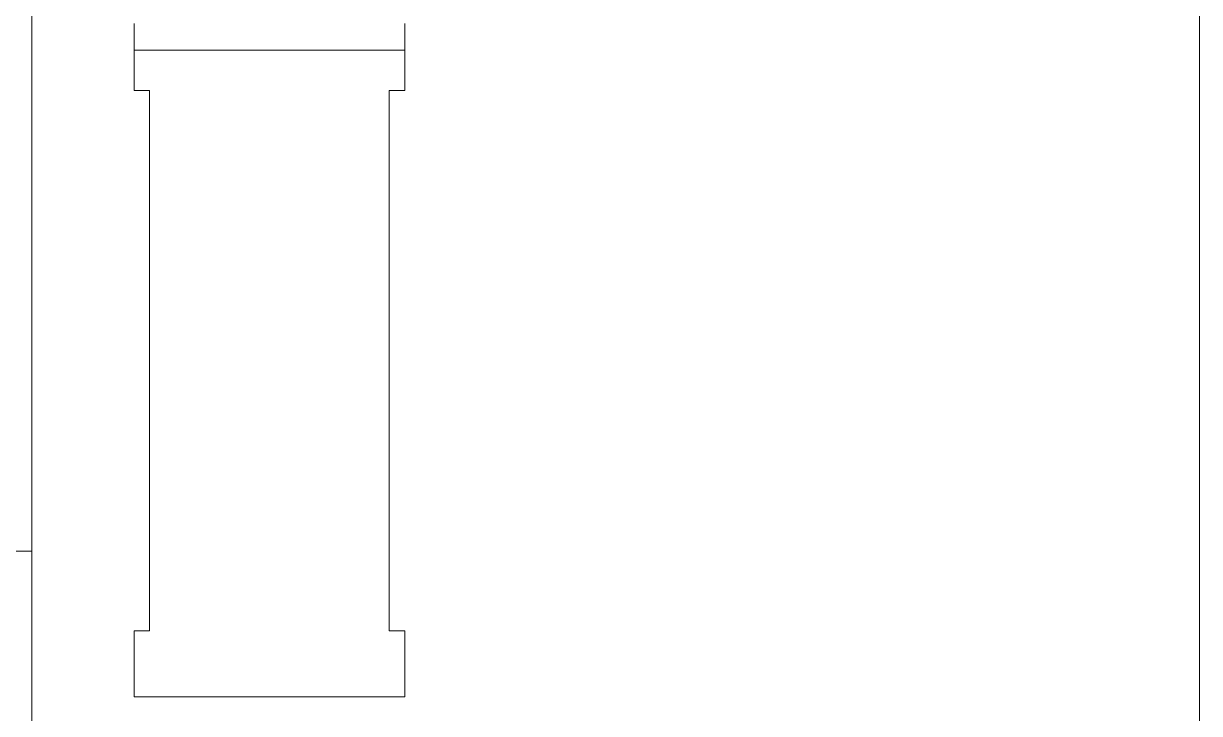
# Model space of a CAD drawing. Header units: millimetres. Extents: x 42356 to 50646, y 31507 to 39566.
# Drawn here: x 47610.6 to 47667.5, y 33825.6 to 33859.1 of the extents above; entities that cross this region are included whole.
import ezdxf

# ---------------------------------------------------------------- set-up
doc = ezdxf.new("R2010")
doc.units = ezdxf.units.MM
doc.set_wipeout_variables(frame=1)
doc.layers.add('000-PI-Oprema', color=30, linetype='Continuous', lineweight=5)
doc.layers.add('004-PI-DIN Šina', color=3, linetype='Continuous')

# ---------------------------------------------------------------- blocks, each defined once
blk = doc.blocks.new('*U116')
at = {"layer": '004-PI-DIN Šina'}
blk.add_lwpolyline([(650, -17.5), (650, 17.5), (0, 17.5), (0, -17.5)], close=True, dxfattribs=at)
blk.add_lwpolyline([(0, 12.5), (650, 12.5)], dxfattribs=at)
blk = doc.blocks.new('PLC_CARD')
blk.add_wipeout([(0, 54.264), (4.898, 54.264), (4.898, 54.031), (5.717, 54.031), (5.717, 56.214), (9.283, 56.214), (9.283, 54.031), (10.09, 54.031), (10.09, 54.264), (15, 54.264), (15, -15.036), (10.09, -15.036), (10.09, -14.803), (9.283, -14.804), (9.283, -16.986), (5.717, -16.986), (5.717, -14.803), (4.898, -14.803), (4.898, -15.036), (0, -15.036)]).dxf.layer = '000-PI-Oprema'
blk = doc.blocks.new('A101_6ES7512-1DK01-0AB0')
at = {"layer": '000-PI-Oprema', "ltscale": 0.25}
blk.add_line((100, 58.55), (100, -58.55), dxfattribs=at)
at = {"layer": '000-PI-Oprema'}
for p, q in [((43.501, -58.55), (43.501, 55.35)), ((48.45, 40.05), (48.45, 43.3)), ((61.55, 43.3), (61.55, 40.05)), ((61.55, 42.016), (48.45, 42.016)), ((49.2, 40.05), (48.45, 40.05)), ((49.2, 13.9), (49.2, 40.05)), ((60.8, 40.05), (60.8, 13.9)), ((61.55, 40.05), (60.8, 40.05)), ((22.8, 17.75), (43.501, 17.75)), ((48.45, 10.7), (48.45, 13.9)), ((48.45, 13.9), (49.2, 13.9)), ((60.8, 13.9), (61.55, 13.9)), ((61.55, 13.9), (61.55, 10.7)), ((61.55, 10.7), (48.45, 10.7))]:
    blk.add_line(p, q, dxfattribs=at)

msp = doc.modelspace()

# ---------------------------------------------------------------- block references
msp.add_blockref('*U116', (47497.526, 33817.989))

# ---------------------------------------------------------------- next in the draw order: block references
at = {"layer": '000-PI-Oprema'}
msp.add_blockref('PLC_CARD', (47667.526, 33818.095), dxfattribs=at)

# ---------------------------------------------------------------- next in the draw order: wipeouts: each hides what was drawn before it
msp.add_wipeout([(47567.526, 33874.308), (47667.526, 33874.308), (47667.526, 33757.208), (47567.526, 33757.208)]).dxf.layer = '000-PI-Oprema'

# ---------------------------------------------------------------- next in the draw order: block references
msp.add_blockref('A101_6ES7512-1DK01-0AB0', (47567.526, 33815.758), dxfattribs=at)

doc.saveas('drawing.dxf')
